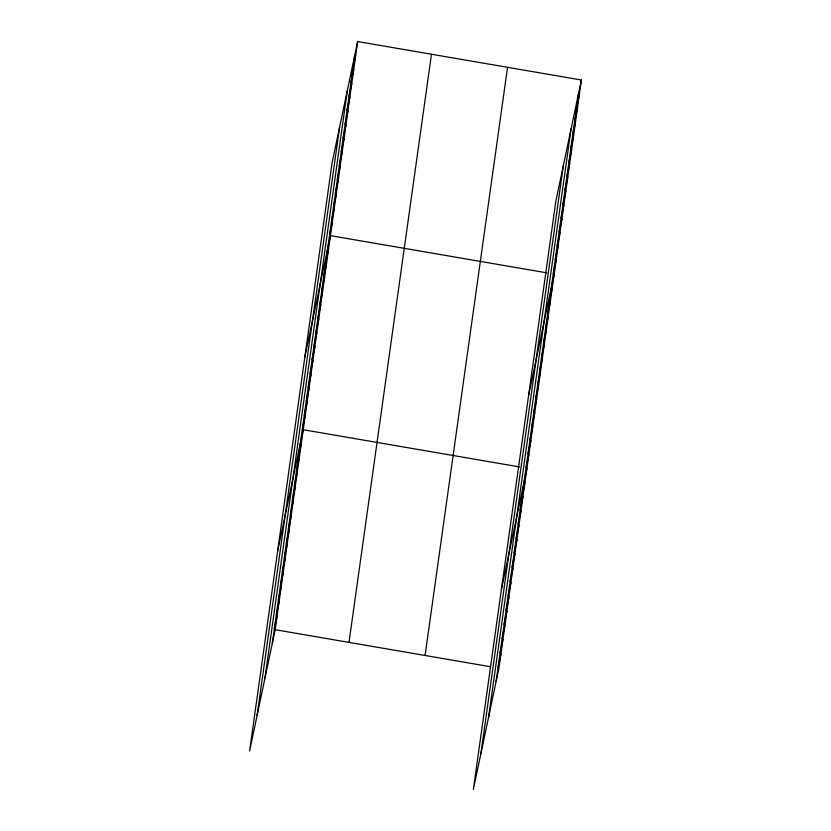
<?xml version="1.0" encoding="UTF-8"?>
<svg xmlns="http://www.w3.org/2000/svg" width="831" height="831" viewBox="0 0 831 831"><rect width="100%" height="100%" fill="white"/><g stroke="black" fill="none" stroke-linecap="round" stroke-linejoin="round"><path stroke-width="1.25" d="M257.132 715.335L339.599 127.185M264.871 678.615L347.337 90.454M272.381 642.965L354.847 54.804M357.642 41.55L332.088 162.834L249.612 750.985L275.175 629.701L357.642 41.55L581.388 80.015L498.912 668.166L473.358 789.45L555.825 201.299L581.388 80.015M349.01 642.394L431.476 54.244M425.077 655.472L507.554 67.321M480.869 753.8L563.335 165.649M488.607 717.07L571.074 128.919M496.117 681.42L578.594 93.269M352.905 68.672L355.699 55.417M350.962 82.539L353.757 69.274M349.02 96.396L351.814 83.142M347.078 110.263L349.872 97.009M345.135 124.131L347.929 110.866M343.193 137.988L345.987 124.733M341.24 151.855L344.034 138.6M339.297 165.722L342.092 152.457M337.355 179.579L340.149 166.325M335.412 193.446L338.207 180.182M333.47 207.303L336.264 194.049M331.527 221.171L334.322 207.916M329.585 235.038L332.379 221.773M304.873 356.925L330.426 235.64L546.788 272.838M325.69 262.762L328.484 249.508M323.747 276.63L326.541 263.365M321.805 290.486L324.599 277.232M319.862 304.354L322.657 291.099M317.92 318.221L320.714 304.956M315.977 332.078L318.772 318.824M314.025 345.945L316.819 332.691M312.082 359.813L314.876 346.548M310.14 373.67L312.934 360.415M308.197 387.537L310.991 374.272M306.255 401.394L309.049 388.139M304.312 415.261L307.106 402.007M302.37 429.128L305.164 415.864M277.658 551.015L303.211 429.731L519.572 466.929M298.422 457.279L301.217 444.014M296.418 471.561L299.212 458.297M294.413 485.844L297.207 472.579M292.408 500.127L295.202 486.862M290.403 514.41L293.198 501.155M288.409 528.693L291.203 515.438M286.404 542.975L289.198 529.721M284.399 557.258L287.194 544.004M282.395 571.541L285.189 558.287M280.39 585.824L283.184 572.569M278.385 600.107L281.179 586.852M276.391 614.389L279.185 601.135M274.386 628.683L277.18 615.418M576.641 107.137L579.436 93.872M574.699 120.994L577.493 107.739M572.756 134.861L575.551 121.606M570.814 148.728L573.608 135.463M568.871 162.585L571.666 149.331M566.929 176.452L569.723 163.198M564.987 190.32L567.781 177.055M563.034 204.177L565.828 190.922M561.091 218.044L563.885 204.79M559.149 231.911L561.943 218.646M557.206 245.768L560.001 232.514M555.264 259.636L558.058 246.371M553.321 273.492L556.116 260.238M528.609 395.39L554.173 274.105M549.426 301.227L552.22 287.962M547.484 315.084L550.278 301.83M545.541 328.951L548.335 315.697M543.599 342.819L546.393 329.554M541.656 356.676L544.45 343.421M539.714 370.543L542.508 357.288M537.771 384.41L540.566 371.145M535.818 398.267L538.613 385.013M533.876 412.134L536.67 398.88M531.933 426.002L534.728 412.737M529.991 439.859L532.785 426.604M528.049 453.726L530.843 440.472M526.106 467.593L528.9 454.328M501.394 589.48L526.958 468.196M522.159 495.733L524.953 482.479M520.154 510.016L522.948 496.761M518.149 524.299L520.944 511.044M516.144 538.592L518.939 525.327M514.14 552.875L516.934 539.61M512.145 567.158L514.94 553.893M510.141 581.44L512.935 568.175M508.136 595.723L510.93 582.469M506.131 610.006L508.925 596.751M504.126 624.289L506.92 611.034M502.132 638.572L504.926 625.317M500.127 652.854L502.921 639.6M498.122 667.137L500.916 653.883M275.175 629.701L490.3 666.691"/></g></svg>
